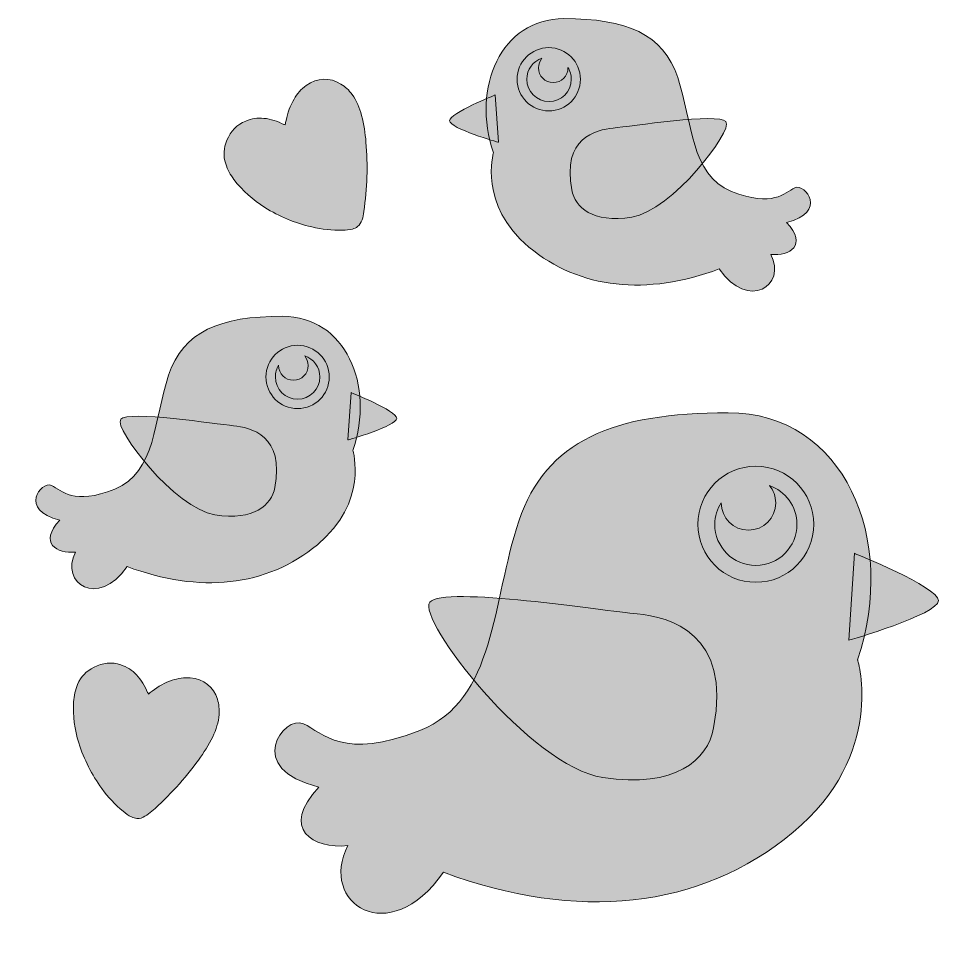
# Model space of a CAD drawing. Header units: inches. Extents: x 0.8 to 5.12, y 0.73 to 5.1.
import ezdxf

# ---------------------------------------------------------------- set-up
doc = ezdxf.new("R2010")
doc.units = ezdxf.units.IN
doc.header["$MEASUREMENT"] = 0
doc.layers.add('Calque 1', color=7, linetype='Continuous')

# ---------------------------------------------------------------- blocks, each defined once
blk = doc.blocks.new('block 5')
at = {"layer": 'Calque 1', "true_color": 0x2a2a2b}
h = blk.add_hatch(color=250, dxfattribs=at)
h.dxf.hatch_style = 2
edge = h.paths.add_edge_path()
edge.add_spline(control_points=[(3.3944, 4.8153), (3.3944, 4.7569), (3.3472, 4.7111), (3.2903, 4.7111), (3.2319, 4.7111), (3.1861, 4.7583), (3.1861, 4.8153), (3.1861, 4.8611), (3.2153, 4.9), (3.2569, 4.9139), (3.2472, 4.9014), (3.2403, 4.8861), (3.2403, 4.8694), (3.2403, 4.8306), (3.2708, 4.8), (3.3097, 4.8), (3.3486, 4.8), (3.3792, 4.8306), (3.3792, 4.8694), (3.3792, 4.8694), (3.3792, 4.8708), (3.3792, 4.8708), (3.3889, 4.8542), (3.3944, 4.8361), (3.3944, 4.8153)], knot_values=[0, 0, 0, 0, 1, 1, 1, 2, 2, 2, 3, 3, 3, 4, 4, 4, 5, 5, 5, 6, 6, 6, 7, 7, 7, 8, 8, 8, 8], degree=3, periodic=1)
at = {"layer": 'Calque 1', "lineweight": 0}
for points, knots in [([(3.2889, 4.9639), (3.371, 4.9639), (3.4375, 4.8974), (3.4375, 4.8153), (3.4375, 4.7332), (3.371, 4.6667), (3.2889, 4.6667), (3.2068, 4.6667), (3.1403, 4.7332), (3.1403, 4.8153), (3.1403, 4.8974), (3.2068, 4.9639), (3.2889, 4.9639)], [0, 0, 0, 0, 1, 1, 1, 2, 2, 2, 3, 3, 3, 4, 4, 4, 4]), ([(3.3944, 4.8153), (3.3944, 4.7569), (3.3472, 4.7111), (3.2903, 4.7111), (3.2319, 4.7111), (3.1861, 4.7583), (3.1861, 4.8153), (3.1861, 4.8611), (3.2153, 4.9), (3.2569, 4.9139), (3.2472, 4.9014), (3.2403, 4.8861), (3.2403, 4.8694), (3.2403, 4.8306), (3.2708, 4.8), (3.3097, 4.8), (3.3486, 4.8), (3.3792, 4.8306), (3.3792, 4.8694), (3.3792, 4.8694), (3.3792, 4.8708), (3.3792, 4.8708), (3.3889, 4.8542), (3.3944, 4.8361), (3.3944, 4.8153)], [0, 0, 0, 0, 1, 1, 1, 2, 2, 2, 3, 3, 3, 4, 4, 4, 5, 5, 5, 6, 6, 6, 7, 7, 7, 8, 8, 8, 8])]:
    blk.add_open_spline(points, degree=3, knots=knots, dxfattribs=at)
blk = doc.blocks.new('block 4')
at = {"layer": 'Calque 1', "true_color": 0xffb2b2}
h = blk.add_hatch(color=31, dxfattribs=at)
h.dxf.hatch_style = 2
edge = h.paths.add_edge_path()
edge.add_spline(control_points=[(3.0292, 4.4694), (2.925, 4.7778), (3.0639, 5.1), (3.3597, 5.1), (3.6556, 5.1), (3.825, 5.0292), (3.8944, 4.8236), (3.9639, 4.6181), (3.9528, 4.3667), (4.1472, 4.2889), (4.3417, 4.2125), (4.3944, 4.2819), (4.4444, 4.3056), (4.4944, 4.3292), (4.5986, 4.1889), (4.4056, 4.1431), (4.5056, 4.0361), (4.4194, 3.9847), (4.3319, 3.9931), (4.4069, 3.8472), (4.2264, 3.7264), (4.0889, 3.925), (3.75, 3.7986), (3.4347, 3.8292), (3.1958, 4.0278), (2.9569, 4.2264), (3.0292, 4.4694), (3.0292, 4.4694)], knot_values=[0, 0, 0, 0, 1, 1, 1, 2, 2, 2, 3, 3, 3, 4, 4, 4, 5, 5, 5, 6, 6, 6, 7, 7, 7, 8, 8, 8, 9, 9, 9, 9], degree=3, periodic=1)
at = {"layer": 'Calque 1', "true_color": 0xfbb03b}
h = blk.add_hatch(color=40, dxfattribs=at)
h.dxf.hatch_style = 2
edge = h.paths.add_edge_path()
edge.add_spline(control_points=[(3.0375, 4.7417), (3.0375, 4.7417), (2.8236, 4.6569), (2.8236, 4.6208), (2.8236, 4.5847), (3.0528, 4.5194), (3.0528, 4.5194), (3.0528, 4.5194), (3.0375, 4.7417), (3.0375, 4.7417)], knot_values=[0, 0, 0, 0, 1, 1, 1, 2, 2, 2, 3, 3, 3, 3], degree=3, periodic=1)
at = {"layer": 'Calque 1', "true_color": 0xa70808}
h = blk.add_hatch(color=14, dxfattribs=at)
h.dxf.hatch_style = 2
edge = h.paths.add_edge_path()
edge.add_spline(control_points=[(3.3972, 4.2958), (3.35, 4.5389), (3.5097, 4.5792), (3.5917, 4.5861), (3.6736, 4.5944), (4.0861, 4.6583), (4.1208, 4.6167), (4.1556, 4.5736), (3.8653, 4.1972), (3.6792, 4.1681), (3.4931, 4.1389), (3.4125, 4.2139), (3.3972, 4.2958)], knot_values=[0, 0, 0, 0, 1, 1, 1, 2, 2, 2, 3, 3, 3, 4, 4, 4, 4], degree=3, periodic=1)
at = {"layer": 'Calque 1', "lineweight": 0}
for points, knots in [([(3.0292, 4.4694), (2.925, 4.7778), (3.0639, 5.1), (3.3597, 5.1), (3.6556, 5.1), (3.825, 5.0292), (3.8944, 4.8236), (3.9639, 4.6181), (3.9528, 4.3667), (4.1472, 4.2889), (4.3417, 4.2125), (4.3944, 4.2819), (4.4444, 4.3056), (4.4944, 4.3292), (4.5986, 4.1889), (4.4056, 4.1431), (4.5056, 4.0361), (4.4194, 3.9847), (4.3319, 3.9931), (4.4069, 3.8472), (4.2264, 3.7264), (4.0889, 3.925), (3.75, 3.7986), (3.4347, 3.8292), (3.1958, 4.0278), (2.9569, 4.2264), (3.0292, 4.4694), (3.0292, 4.4694)], [0, 0, 0, 0, 1, 1, 1, 2, 2, 2, 3, 3, 3, 4, 4, 4, 5, 5, 5, 6, 6, 6, 7, 7, 7, 8, 8, 8, 9, 9, 9, 9]), ([(3.0375, 4.7417), (3.0375, 4.7417), (2.8236, 4.6569), (2.8236, 4.6208), (2.8236, 4.5847), (3.0528, 4.5194), (3.0528, 4.5194), (3.0528, 4.5194), (3.0375, 4.7417), (3.0375, 4.7417)], [0, 0, 0, 0, 1, 1, 1, 2, 2, 2, 3, 3, 3, 3]), ([(3.3972, 4.2958), (3.35, 4.5389), (3.5097, 4.5792), (3.5917, 4.5861), (3.6736, 4.5944), (4.0861, 4.6583), (4.1208, 4.6167), (4.1556, 4.5736), (3.8653, 4.1972), (3.6792, 4.1681), (3.4931, 4.1389), (3.4125, 4.2139), (3.3972, 4.2958)], [0, 0, 0, 0, 1, 1, 1, 2, 2, 2, 3, 3, 3, 4, 4, 4, 4])]:
    blk.add_open_spline(points, degree=3, knots=knots, dxfattribs=at)
at = {"layer": 'Calque 1'}
blk.add_blockref('block 5', (0, 0), dxfattribs=at)
blk = doc.blocks.new('block 7')
at = {"layer": 'Calque 1', "true_color": 0x2a2a2b}
h = blk.add_hatch(color=250, dxfattribs=at)
h.dxf.hatch_style = 2
edge = h.paths.add_edge_path()
edge.add_spline(control_points=[(2.0056, 3.4181), (2.0056, 3.3597), (2.0528, 3.3139), (2.1097, 3.3139), (2.1681, 3.3139), (2.2139, 3.3611), (2.2139, 3.4181), (2.2139, 3.4639), (2.1847, 3.5028), (2.1431, 3.5167), (2.1528, 3.5042), (2.1597, 3.4889), (2.1597, 3.4722), (2.1597, 3.4333), (2.1292, 3.4028), (2.0903, 3.4028), (2.0514, 3.4028), (2.0208, 3.4333), (2.0208, 3.4722), (2.0208, 3.4722), (2.0208, 3.4736), (2.0208, 3.4736), (2.0111, 3.4569), (2.0056, 3.4375), (2.0056, 3.4181)], knot_values=[0, 0, 0, 0, 1, 1, 1, 2, 2, 2, 3, 3, 3, 4, 4, 4, 5, 5, 5, 6, 6, 6, 7, 7, 7, 8, 8, 8, 8], degree=3, periodic=1)
at = {"layer": 'Calque 1', "lineweight": 0}
for points, knots in [([(2.1097, 3.5667), (2.1918, 3.5667), (2.2583, 3.5001), (2.2583, 3.4181), (2.2583, 3.336), (2.1918, 3.2694), (2.1097, 3.2694), (2.0276, 3.2694), (1.9611, 3.336), (1.9611, 3.4181), (1.9611, 3.5001), (2.0276, 3.5667), (2.1097, 3.5667)], [0, 0, 0, 0, 1, 1, 1, 2, 2, 2, 3, 3, 3, 4, 4, 4, 4]), ([(2.0056, 3.4181), (2.0056, 3.3597), (2.0528, 3.3139), (2.1097, 3.3139), (2.1681, 3.3139), (2.2139, 3.3611), (2.2139, 3.4181), (2.2139, 3.4639), (2.1847, 3.5028), (2.1431, 3.5167), (2.1528, 3.5042), (2.1597, 3.4889), (2.1597, 3.4722), (2.1597, 3.4333), (2.1292, 3.4028), (2.0903, 3.4028), (2.0514, 3.4028), (2.0208, 3.4333), (2.0208, 3.4722), (2.0208, 3.4722), (2.0208, 3.4736), (2.0208, 3.4736), (2.0111, 3.4569), (2.0056, 3.4375), (2.0056, 3.4181)], [0, 0, 0, 0, 1, 1, 1, 2, 2, 2, 3, 3, 3, 4, 4, 4, 5, 5, 5, 6, 6, 6, 7, 7, 7, 8, 8, 8, 8])]:
    blk.add_open_spline(points, degree=3, knots=knots, dxfattribs=at)
blk = doc.blocks.new('block 6')
at = {"layer": 'Calque 1', "true_color": 0xeccdd2}
h = blk.add_hatch(color=254, dxfattribs=at)
h.dxf.hatch_style = 2
edge = h.paths.add_edge_path()
edge.add_spline(control_points=[(2.3694, 3.0722), (2.4736, 3.3806), (2.3347, 3.7028), (2.0389, 3.7028), (1.7431, 3.7028), (1.5736, 3.6319), (1.5042, 3.4264), (1.4347, 3.2208), (1.4458, 2.9694), (1.2514, 2.8917), (1.0569, 2.8139), (1.0042, 2.8847), (0.9542, 2.9083), (0.9042, 2.9319), (0.8, 2.7917), (0.9931, 2.7458), (0.8931, 2.6389), (0.9792, 2.5875), (1.0667, 2.5958), (0.9917, 2.45), (1.1722, 2.3292), (1.3097, 2.5278), (1.6486, 2.4014), (1.9639, 2.4319), (2.2028, 2.6306), (2.4431, 2.8306), (2.3694, 3.0722), (2.3694, 3.0722)], knot_values=[0, 0, 0, 0, 1, 1, 1, 2, 2, 2, 3, 3, 3, 4, 4, 4, 5, 5, 5, 6, 6, 6, 7, 7, 7, 8, 8, 8, 9, 9, 9, 9], degree=3, periodic=1)
at = {"layer": 'Calque 1', "true_color": 0xfbb03b}
h = blk.add_hatch(color=40, dxfattribs=at)
h.dxf.hatch_style = 2
edge = h.paths.add_edge_path()
edge.add_spline(control_points=[(2.3611, 3.3444), (2.3611, 3.3444), (2.575, 3.2597), (2.575, 3.2236), (2.575, 3.1875), (2.3458, 3.1222), (2.3458, 3.1222), (2.3458, 3.1222), (2.3611, 3.3444), (2.3611, 3.3444)], knot_values=[0, 0, 0, 0, 1, 1, 1, 2, 2, 2, 3, 3, 3, 3], degree=3, periodic=1)
at = {"layer": 'Calque 1', "true_color": 0xe06581}
h = blk.add_hatch(color=243, dxfattribs=at)
h.dxf.hatch_style = 2
edge = h.paths.add_edge_path()
edge.add_spline(control_points=[(2.0028, 2.8986), (2.05, 3.1417), (1.8903, 3.1819), (1.8083, 3.1889), (1.7264, 3.1972), (1.3139, 3.2611), (1.2792, 3.2194), (1.2444, 3.1764), (1.5347, 2.8), (1.7208, 2.7708), (1.9069, 2.7417), (1.9861, 2.8167), (2.0028, 2.8986)], knot_values=[0, 0, 0, 0, 1, 1, 1, 2, 2, 2, 3, 3, 3, 4, 4, 4, 4], degree=3, periodic=1)
at = {"layer": 'Calque 1', "lineweight": 0}
for points, knots in [([(2.3694, 3.0722), (2.4736, 3.3806), (2.3347, 3.7028), (2.0389, 3.7028), (1.7431, 3.7028), (1.5736, 3.6319), (1.5042, 3.4264), (1.4347, 3.2208), (1.4458, 2.9694), (1.2514, 2.8917), (1.0569, 2.8139), (1.0042, 2.8847), (0.9542, 2.9083), (0.9042, 2.9319), (0.8, 2.7917), (0.9931, 2.7458), (0.8931, 2.6389), (0.9792, 2.5875), (1.0667, 2.5958), (0.9917, 2.45), (1.1722, 2.3292), (1.3097, 2.5278), (1.6486, 2.4014), (1.9639, 2.4319), (2.2028, 2.6306), (2.4431, 2.8306), (2.3694, 3.0722), (2.3694, 3.0722)], [0, 0, 0, 0, 1, 1, 1, 2, 2, 2, 3, 3, 3, 4, 4, 4, 5, 5, 5, 6, 6, 6, 7, 7, 7, 8, 8, 8, 9, 9, 9, 9]), ([(2.3611, 3.3444), (2.3611, 3.3444), (2.575, 3.2597), (2.575, 3.2236), (2.575, 3.1875), (2.3458, 3.1222), (2.3458, 3.1222), (2.3458, 3.1222), (2.3611, 3.3444), (2.3611, 3.3444)], [0, 0, 0, 0, 1, 1, 1, 2, 2, 2, 3, 3, 3, 3]), ([(2.0028, 2.8986), (2.05, 3.1417), (1.8903, 3.1819), (1.8083, 3.1889), (1.7264, 3.1972), (1.3139, 3.2611), (1.2792, 3.2194), (1.2444, 3.1764), (1.5347, 2.8), (1.7208, 2.7708), (1.9069, 2.7417), (1.9861, 2.8167), (2.0028, 2.8986)], [0, 0, 0, 0, 1, 1, 1, 2, 2, 2, 3, 3, 3, 4, 4, 4, 4])]:
    blk.add_open_spline(points, degree=3, knots=knots, dxfattribs=at)
at = {"layer": 'Calque 1'}
blk.add_blockref('block 7', (0, 0), dxfattribs=at)
blk = doc.blocks.new('block 9')
at = {"layer": 'Calque 1', "true_color": 0x2a2a2b}
h = blk.add_hatch(color=250, dxfattribs=at)
h.dxf.hatch_style = 2
edge = h.paths.add_edge_path()
edge.add_spline(control_points=[(4.0681, 2.7264), (4.0681, 2.6194), (4.1542, 2.5333), (4.2611, 2.5333), (4.3681, 2.5333), (4.4542, 2.6194), (4.4542, 2.7264), (4.4542, 2.8111), (4.4, 2.8819), (4.325, 2.9083), (4.3431, 2.8861), (4.3542, 2.8583), (4.3542, 2.8264), (4.3542, 2.7556), (4.2972, 2.6986), (4.2264, 2.6986), (4.1556, 2.6986), (4.0986, 2.7556), (4.0986, 2.8264), (4.0986, 2.8264), (4.0986, 2.8278), (4.0986, 2.8278), (4.0792, 2.7986), (4.0681, 2.7639), (4.0681, 2.7264)], knot_values=[0, 0, 0, 0, 1, 1, 1, 2, 2, 2, 3, 3, 3, 4, 4, 4, 5, 5, 5, 6, 6, 6, 7, 7, 7, 8, 8, 8, 8], degree=3, periodic=1)
at = {"layer": 'Calque 1', "lineweight": 0}
for points, knots in [([(4.2611, 2.9986), (4.4115, 2.9986), (4.5333, 2.8767), (4.5333, 2.7264), (4.5333, 2.576), (4.4115, 2.4542), (4.2611, 2.4542), (4.1108, 2.4542), (3.9889, 2.576), (3.9889, 2.7264), (3.9889, 2.8767), (4.1108, 2.9986), (4.2611, 2.9986)], [0, 0, 0, 0, 1, 1, 1, 2, 2, 2, 3, 3, 3, 4, 4, 4, 4]), ([(4.0681, 2.7264), (4.0681, 2.6194), (4.1542, 2.5333), (4.2611, 2.5333), (4.3681, 2.5333), (4.4542, 2.6194), (4.4542, 2.7264), (4.4542, 2.8111), (4.4, 2.8819), (4.325, 2.9083), (4.3431, 2.8861), (4.3542, 2.8583), (4.3542, 2.8264), (4.3542, 2.7556), (4.2972, 2.6986), (4.2264, 2.6986), (4.1556, 2.6986), (4.0986, 2.7556), (4.0986, 2.8264), (4.0986, 2.8264), (4.0986, 2.8278), (4.0986, 2.8278), (4.0792, 2.7986), (4.0681, 2.7639), (4.0681, 2.7264)], [0, 0, 0, 0, 1, 1, 1, 2, 2, 2, 3, 3, 3, 4, 4, 4, 5, 5, 5, 6, 6, 6, 7, 7, 7, 8, 8, 8, 8])]:
    blk.add_open_spline(points, degree=3, knots=knots, dxfattribs=at)
blk = doc.blocks.new('block 8')
at = {"layer": 'Calque 1', "true_color": 0xa5394c}
h = blk.add_hatch(color=15, dxfattribs=at)
h.dxf.hatch_style = 2
edge = h.paths.add_edge_path()
edge.add_spline(control_points=[(4.7389, 2.0903), (4.9292, 2.6569), (4.675, 3.25), (4.1319, 3.25), (3.5889, 3.25), (3.2764, 3.1194), (3.1486, 2.7417), (3.0208, 2.3625), (3.0417, 1.9), (2.6833, 1.7583), (2.325, 1.6167), (2.2292, 1.7472), (2.1375, 1.7903), (2.0458, 1.8333), (1.8542, 1.5764), (2.2097, 1.4931), (2.025, 1.2958), (2.1833, 1.2014), (2.3458, 1.2181), (2.2069, 0.9486), (2.5389, 0.7264), (2.7944, 1.0931), (3.4194, 0.8611), (3.9972, 0.9167), (4.4361, 1.2806), (4.875, 1.6444), (4.7389, 2.0903), (4.7389, 2.0903)], knot_values=[0, 0, 0, 0, 1, 1, 1, 2, 2, 2, 3, 3, 3, 4, 4, 4, 5, 5, 5, 6, 6, 6, 7, 7, 7, 8, 8, 8, 9, 9, 9, 9], degree=3, periodic=1)
at = {"layer": 'Calque 1', "true_color": 0xfbb03b}
h = blk.add_hatch(color=40, dxfattribs=at)
h.dxf.hatch_style = 2
edge = h.paths.add_edge_path()
edge.add_spline(control_points=[(4.7236, 2.5903), (4.7236, 2.5903), (5.1181, 2.4333), (5.1181, 2.3681), (5.1181, 2.3028), (4.6972, 2.1819), (4.6972, 2.1819), (4.6972, 2.1819), (4.7236, 2.5903), (4.7236, 2.5903)], knot_values=[0, 0, 0, 0, 1, 1, 1, 2, 2, 2, 3, 3, 3, 3], degree=3, periodic=1)
at = {"layer": 'Calque 1', "true_color": 0xff7878}
h = blk.add_hatch(color=11, dxfattribs=at)
h.dxf.hatch_style = 2
edge = h.paths.add_edge_path()
edge.add_spline(control_points=[(4.0625, 1.7708), (4.1486, 2.2167), (3.8542, 2.2917), (3.7042, 2.3056), (3.5542, 2.3194), (2.7931, 2.4389), (2.7306, 2.3611), (2.6667, 2.2833), (3.2014, 1.5889), (3.5431, 1.5375), (3.8847, 1.4861), (4.0347, 1.6194), (4.0625, 1.7708)], knot_values=[0, 0, 0, 0, 1, 1, 1, 2, 2, 2, 3, 3, 3, 4, 4, 4, 4], degree=3, periodic=1)
at = {"layer": 'Calque 1', "lineweight": 0}
for points, knots in [([(4.7389, 2.0903), (4.9292, 2.6569), (4.675, 3.25), (4.1319, 3.25), (3.5889, 3.25), (3.2764, 3.1194), (3.1486, 2.7417), (3.0208, 2.3625), (3.0417, 1.9), (2.6833, 1.7583), (2.325, 1.6167), (2.2292, 1.7472), (2.1375, 1.7903), (2.0458, 1.8333), (1.8542, 1.5764), (2.2097, 1.4931), (2.025, 1.2958), (2.1833, 1.2014), (2.3458, 1.2181), (2.2069, 0.9486), (2.5389, 0.7264), (2.7944, 1.0931), (3.4194, 0.8611), (3.9972, 0.9167), (4.4361, 1.2806), (4.875, 1.6444), (4.7389, 2.0903), (4.7389, 2.0903)], [0, 0, 0, 0, 1, 1, 1, 2, 2, 2, 3, 3, 3, 4, 4, 4, 5, 5, 5, 6, 6, 6, 7, 7, 7, 8, 8, 8, 9, 9, 9, 9]), ([(4.7236, 2.5903), (4.7236, 2.5903), (5.1181, 2.4333), (5.1181, 2.3681), (5.1181, 2.3028), (4.6972, 2.1819), (4.6972, 2.1819), (4.6972, 2.1819), (4.7236, 2.5903), (4.7236, 2.5903)], [0, 0, 0, 0, 1, 1, 1, 2, 2, 2, 3, 3, 3, 3]), ([(4.0625, 1.7708), (4.1486, 2.2167), (3.8542, 2.2917), (3.7042, 2.3056), (3.5542, 2.3194), (2.7931, 2.4389), (2.7306, 2.3611), (2.6667, 2.2833), (3.2014, 1.5889), (3.5431, 1.5375), (3.8847, 1.4861), (4.0347, 1.6194), (4.0625, 1.7708)], [0, 0, 0, 0, 1, 1, 1, 2, 2, 2, 3, 3, 3, 4, 4, 4, 4])]:
    blk.add_open_spline(points, degree=3, knots=knots, dxfattribs=at)
at = {"layer": 'Calque 1'}
blk.add_blockref('block 9', (0, 0), dxfattribs=at)
blk = doc.blocks.new('block 3')
at = {"layer": 'Calque 1'}
for name in ['block 4', 'block 6', 'block 8']:
    blk.add_blockref(name, (0, 0), dxfattribs=at)
blk = doc.blocks.new('block 10')
at = {"layer": 'Calque 1', "true_color": 0xa5394c}
h = blk.add_hatch(color=15, dxfattribs=at)
h.dxf.hatch_style = 2
edge = h.paths.add_edge_path()
edge.add_spline(control_points=[(2.0514, 4.6014), (2.0528, 4.6097), (2.0542, 4.6153), (2.0556, 4.6222), (2.0625, 4.6583), (2.075, 4.6917), (2.0931, 4.7222), (2.1083, 4.7472), (2.1264, 4.7694), (2.15, 4.7861), (2.2028, 4.8236), (2.2611, 4.825), (2.3125, 4.7931), (2.3333, 4.7806), (2.3514, 4.7639), (2.3653, 4.7444), (2.3875, 4.7153), (2.4, 4.6806), (2.4097, 4.6458), (2.4208, 4.6042), (2.4278, 4.5625), (2.4306, 4.5194), (2.4403, 4.4111), (2.4361, 4.3028), (2.4208, 4.1944), (2.4194, 4.1806), (2.4167, 4.1681), (2.4125, 4.1556), (2.4083, 4.1431), (2.4014, 4.1319), (2.3917, 4.1236), (2.3847, 4.1181), (2.3764, 4.1153), (2.3681, 4.1125), (2.3528, 4.1083), (2.3361, 4.1069), (2.3208, 4.1069), (2.2722, 4.1056), (2.2236, 4.1111), (2.1764, 4.1222), (2.0972, 4.1403), (2.0236, 4.1708), (1.9556, 4.2139), (1.9, 4.2486), (1.8514, 4.2917), (1.8111, 4.3444), (1.7944, 4.3667), (1.7806, 4.3917), (1.7722, 4.4181), (1.7597, 4.4556), (1.7625, 4.4931), (1.7778, 4.5292), (1.7958, 4.5708), (1.825, 4.6028), (1.8667, 4.6194), (1.8944, 4.6306), (1.9222, 4.6347), (1.9514, 4.6319), (1.9847, 4.6292), (2.0153, 4.6181), (2.0458, 4.6028), (2.0458, 4.6028), (2.0486, 4.6028), (2.0514, 4.6014)], knot_values=[0, 0, 0, 0, 1, 1, 1, 2, 2, 2, 3, 3, 3, 4, 4, 4, 5, 5, 5, 6, 6, 6, 7, 7, 7, 8, 8, 8, 9, 9, 9, 10, 10, 10, 11, 11, 11, 12, 12, 12, 13, 13, 13, 14, 14, 14, 15, 15, 15, 16, 16, 16, 17, 17, 17, 18, 18, 18, 19, 19, 19, 20, 20, 20, 21, 21, 21, 21], degree=3, periodic=1)
at = {"layer": 'Calque 1', "true_color": 0xffb2b2}
h = blk.add_hatch(color=31, dxfattribs=at)
h.dxf.hatch_style = 2
edge = h.paths.add_edge_path()
edge.add_spline(control_points=[(1.4097, 1.9292), (1.4153, 1.9347), (1.4208, 1.9389), (1.4264, 1.9431), (1.4556, 1.9653), (1.4861, 1.9833), (1.5208, 1.9944), (1.5486, 2.0028), (1.5764, 2.0083), (1.6056, 2.0056), (1.6694, 2), (1.7153, 1.9625), (1.7333, 1.9056), (1.7403, 1.8819), (1.7431, 1.8583), (1.7417, 1.8333), (1.7389, 1.7972), (1.7264, 1.7625), (1.7111, 1.7292), (1.6931, 1.6903), (1.6694, 1.6542), (1.6444, 1.6194), (1.5806, 1.5306), (1.5069, 1.4514), (1.425, 1.3792), (1.4153, 1.3708), (1.4042, 1.3625), (1.3931, 1.3556), (1.3819, 1.3486), (1.3694, 1.3444), (1.3556, 1.3458), (1.3472, 1.3458), (1.3389, 1.3486), (1.3306, 1.3528), (1.3153, 1.3597), (1.3028, 1.3694), (1.2903, 1.3792), (1.2528, 1.4111), (1.2194, 1.4458), (1.1903, 1.4861), (1.1431, 1.5514), (1.1069, 1.6222), (1.0819, 1.7), (1.0625, 1.7625), (1.0542, 1.8278), (1.0583, 1.8931), (1.0597, 1.9208), (1.0667, 1.9486), (1.0764, 1.975), (1.0917, 2.0111), (1.1181, 2.0375), (1.1542, 2.0556), (1.1944, 2.0764), (1.2375, 2.0806), (1.2806, 2.0667), (1.3083, 2.0569), (1.3333, 2.0417), (1.3528, 2.0194), (1.3764, 1.9958), (1.3931, 1.9667), (1.4056, 1.9361), (1.4069, 1.9347), (1.4083, 1.9319), (1.4097, 1.9292)], knot_values=[0, 0, 0, 0, 1, 1, 1, 2, 2, 2, 3, 3, 3, 4, 4, 4, 5, 5, 5, 6, 6, 6, 7, 7, 7, 8, 8, 8, 9, 9, 9, 10, 10, 10, 11, 11, 11, 12, 12, 12, 13, 13, 13, 14, 14, 14, 15, 15, 15, 16, 16, 16, 17, 17, 17, 18, 18, 18, 19, 19, 19, 20, 20, 20, 21, 21, 21, 21], degree=3, periodic=1)
at = {"layer": 'Calque 1', "lineweight": 0}
for points in [[(2.0514, 4.6014), (2.0528, 4.6097), (2.0542, 4.6153), (2.0556, 4.6222), (2.0625, 4.6583), (2.075, 4.6917), (2.0931, 4.7222), (2.1083, 4.7472), (2.1264, 4.7694), (2.15, 4.7861), (2.2028, 4.8236), (2.2611, 4.825), (2.3125, 4.7931), (2.3333, 4.7806), (2.3514, 4.7639), (2.3653, 4.7444), (2.3875, 4.7153), (2.4, 4.6806), (2.4097, 4.6458), (2.4208, 4.6042), (2.4278, 4.5625), (2.4306, 4.5194), (2.4403, 4.4111), (2.4361, 4.3028), (2.4208, 4.1944), (2.4194, 4.1806), (2.4167, 4.1681), (2.4125, 4.1556), (2.4083, 4.1431), (2.4014, 4.1319), (2.3917, 4.1236), (2.3847, 4.1181), (2.3764, 4.1153), (2.3681, 4.1125), (2.3528, 4.1083), (2.3361, 4.1069), (2.3208, 4.1069), (2.2722, 4.1056), (2.2236, 4.1111), (2.1764, 4.1222), (2.0972, 4.1403), (2.0236, 4.1708), (1.9556, 4.2139), (1.9, 4.2486), (1.8514, 4.2917), (1.8111, 4.3444), (1.7944, 4.3667), (1.7806, 4.3917), (1.7722, 4.4181), (1.7597, 4.4556), (1.7625, 4.4931), (1.7778, 4.5292), (1.7958, 4.5708), (1.825, 4.6028), (1.8667, 4.6194), (1.8944, 4.6306), (1.9222, 4.6347), (1.9514, 4.6319), (1.9847, 4.6292), (2.0153, 4.6181), (2.0458, 4.6028), (2.0458, 4.6028), (2.0486, 4.6028), (2.0514, 4.6014)], [(1.4097, 1.9292), (1.4153, 1.9347), (1.4208, 1.9389), (1.4264, 1.9431), (1.4556, 1.9653), (1.4861, 1.9833), (1.5208, 1.9944), (1.5486, 2.0028), (1.5764, 2.0083), (1.6056, 2.0056), (1.6694, 2), (1.7153, 1.9625), (1.7333, 1.9056), (1.7403, 1.8819), (1.7431, 1.8583), (1.7417, 1.8333), (1.7389, 1.7972), (1.7264, 1.7625), (1.7111, 1.7292), (1.6931, 1.6903), (1.6694, 1.6542), (1.6444, 1.6194), (1.5806, 1.5306), (1.5069, 1.4514), (1.425, 1.3792), (1.4153, 1.3708), (1.4042, 1.3625), (1.3931, 1.3556), (1.3819, 1.3486), (1.3694, 1.3444), (1.3556, 1.3458), (1.3472, 1.3458), (1.3389, 1.3486), (1.3306, 1.3528), (1.3153, 1.3597), (1.3028, 1.3694), (1.2903, 1.3792), (1.2528, 1.4111), (1.2194, 1.4458), (1.1903, 1.4861), (1.1431, 1.5514), (1.1069, 1.6222), (1.0819, 1.7), (1.0625, 1.7625), (1.0542, 1.8278), (1.0583, 1.8931), (1.0597, 1.9208), (1.0667, 1.9486), (1.0764, 1.975), (1.0917, 2.0111), (1.1181, 2.0375), (1.1542, 2.0556), (1.1944, 2.0764), (1.2375, 2.0806), (1.2806, 2.0667), (1.3083, 2.0569), (1.3333, 2.0417), (1.3528, 2.0194), (1.3764, 1.9958), (1.3931, 1.9667), (1.4056, 1.9361), (1.4069, 1.9347), (1.4083, 1.9319), (1.4097, 1.9292)]]:
    blk.add_open_spline(points, degree=3, knots=[0, 0, 0, 0, 1, 1, 1, 2, 2, 2, 3, 3, 3, 4, 4, 4, 5, 5, 5, 6, 6, 6, 7, 7, 7, 8, 8, 8, 9, 9, 9, 10, 10, 10, 11, 11, 11, 12, 12, 12, 13, 13, 13, 14, 14, 14, 15, 15, 15, 16, 16, 16, 17, 17, 17, 18, 18, 18, 19, 19, 19, 20, 20, 20, 21, 21, 21, 21], dxfattribs=at)
blk = doc.blocks.new('block 2')
at = {"layer": 'Calque 1'}
for name in ['block 3', 'block 10']:
    blk.add_blockref(name, (0, 0), dxfattribs=at)

msp = doc.modelspace()

# ---------------------------------------------------------------- block references
at = {"layer": 'Calque 1'}
msp.add_blockref('block 2', (0, 0), dxfattribs=at)

doc.saveas('drawing.dxf')
